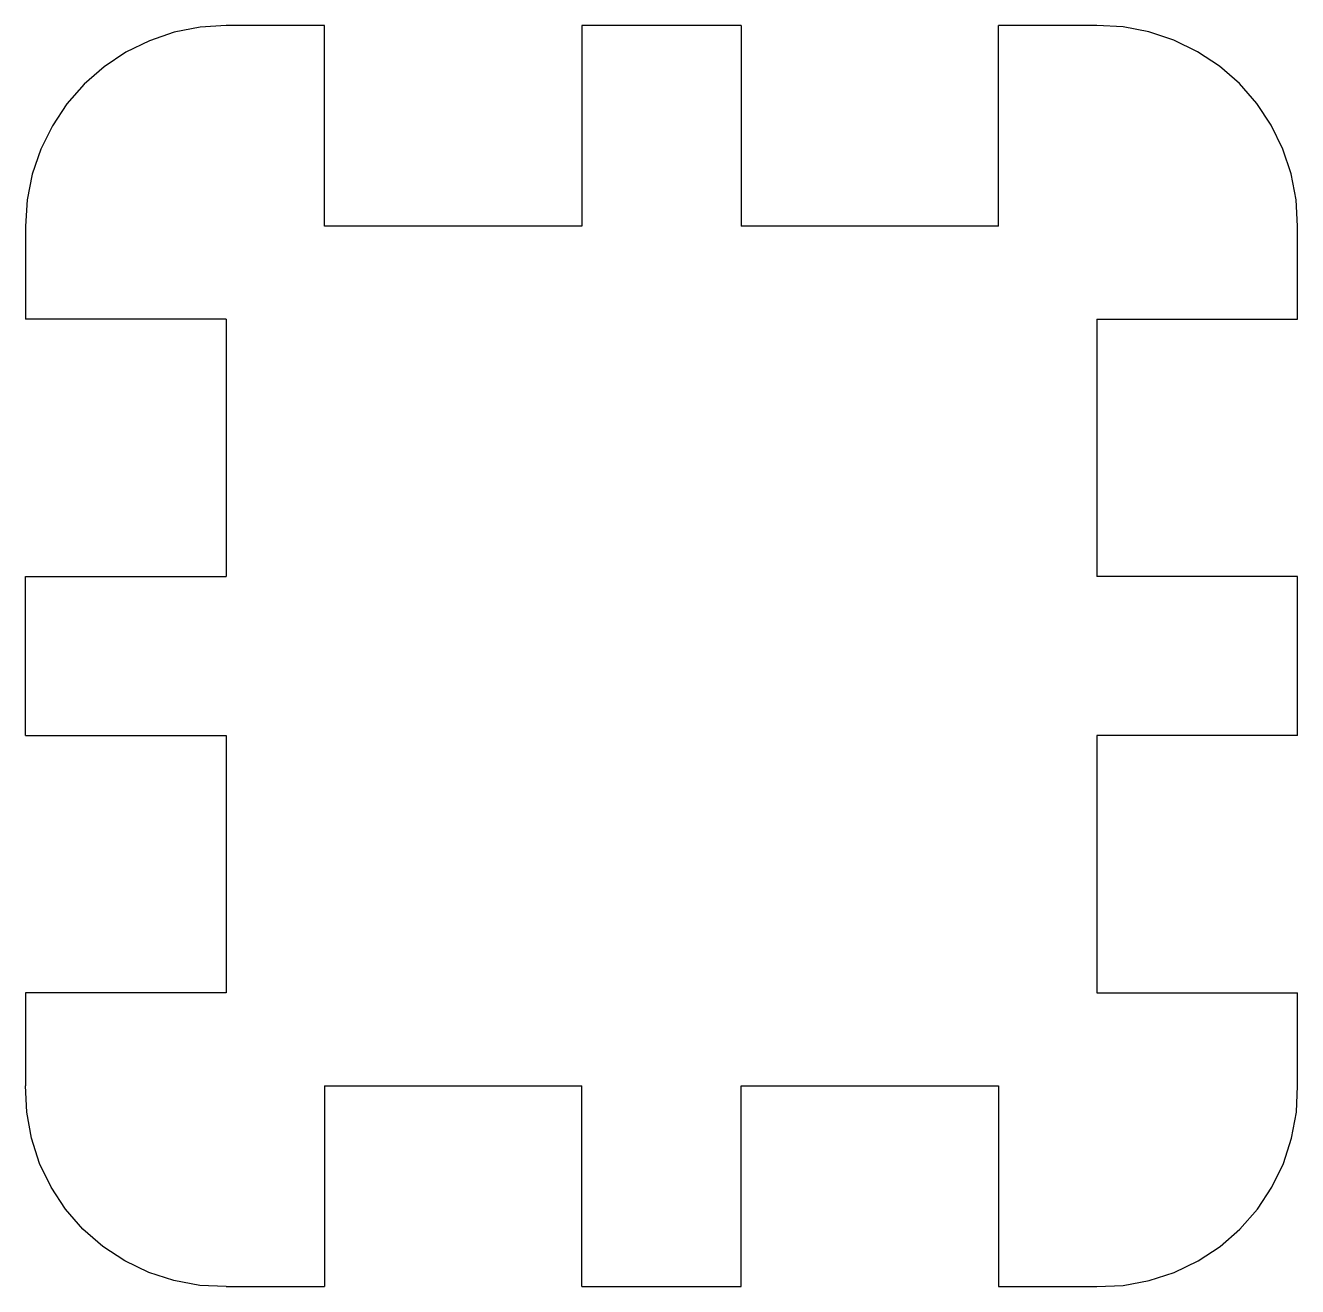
# Model space of a CAD drawing. Extents: x -13.4 to 14.7, y -19.4 to 8.5.
import ezdxf

# ---------------------------------------------------------------- set-up
doc = ezdxf.new("R2010")
doc.units = 0
doc.layers.get('0').update_dxf_attribs({"linetype": 'CONTINUOUS'})

msp = doc.modelspace()

# ---------------------------------------------------------------- linework, layer by layer
for p, q in [((-9.57, 8.502), (-10.139, 8.388)), ((-8.99, 8.54), (-9.57, 8.502)), ((-6.818, 8.54), (-8.99, 8.54)), ((-6.818, 4.1), (-6.818, 8.54)), ((-1.124, 8.54), (-1.124, 4.1)), ((2.393, 8.54), (-1.124, 8.54)), ((2.393, 8.54), (2.393, 4.1)), ((8.088, 4.1), (8.088, 8.54)), ((10.26, 8.54), (8.088, 8.54)), ((10.841, 8.507), (10.26, 8.54)), ((11.414, 8.398), (10.841, 8.507)), ((-10.689, 8.201), (-11.21, 7.945)), ((-10.139, 8.388), (-10.689, 8.201)), ((11.966, 8.214), (11.414, 8.398)), ((12.49, 7.959), (11.966, 8.214)), ((-11.21, 7.945), (-11.693, 7.622)), ((12.975, 7.637), (12.49, 7.959)), ((-11.693, 7.622), (-12.129, 7.239)), ((13.413, 7.253), (12.975, 7.637)), ((-12.129, 7.239), (-12.512, 6.802)), ((13.797, 6.815), (13.413, 7.253)), ((-12.512, 6.802), (-12.835, 6.32)), ((14.119, 6.33), (13.797, 6.815)), ((-12.835, 6.32), (-13.092, 5.799)), ((14.375, 5.806), (14.119, 6.33)), ((-13.092, 5.799), (-13.279, 5.249)), ((14.558, 5.253), (14.375, 5.806)), ((-13.279, 5.249), (-13.392, 4.679)), ((14.667, 4.681), (14.558, 5.253)), ((-13.392, 4.679), (-13.43, 4.1)), ((14.7, 4.1), (14.667, 4.681)), ((-13.43, 4.1), (-13.43, 2.043)), ((-1.124, 4.1), (-6.818, 4.1)), ((8.088, 4.1), (2.393, 4.1)), ((14.7, 2.043), (14.7, 4.1)), ((-8.99, 2.043), (-13.43, 2.043)), ((-8.99, 2.043), (-8.99, -3.652)), ((10.26, 2.043), (14.7, 2.043)), ((10.26, 2.043), (10.26, -3.652)), ((-13.43, -3.652), (-8.99, -3.652)), ((-13.43, -7.169), (-13.43, -3.652)), ((14.7, -3.652), (10.26, -3.652)), ((14.7, -7.169), (14.7, -3.652)), ((-13.43, -7.169), (-8.99, -7.169)), ((-8.99, -7.169), (-8.99, -12.863)), ((14.7, -7.169), (10.26, -7.169)), ((10.26, -7.169), (10.26, -12.863)), ((-8.99, -12.863), (-13.43, -12.863)), ((-13.43, -12.863), (-13.43, -14.92)), ((10.26, -12.863), (14.7, -12.863)), ((14.7, -14.92), (14.7, -12.863)), ((-13.403, -15.504), (-13.43, -14.92)), ((-6.818, -14.92), (-6.818, -19.36)), ((-6.818, -14.92), (-1.124, -14.92)), ((-1.124, -19.36), (-1.124, -14.92)), ((2.393, -19.36), (2.393, -14.92)), ((2.393, -14.92), (8.088, -14.92)), ((8.088, -14.92), (8.088, -19.36)), ((14.673, -15.504), (14.7, -14.92)), ((-13.299, -16.079), (-13.403, -15.504)), ((14.568, -16.079), (14.673, -15.504)), ((-13.118, -16.634), (-13.299, -16.079)), ((14.387, -16.634), (14.568, -16.079)), ((-12.864, -17.16), (-13.118, -16.634)), ((14.134, -17.16), (14.387, -16.634)), ((-12.542, -17.648), (-12.864, -17.16)), ((13.812, -17.648), (14.134, -17.16)), ((-12.158, -18.088), (-12.542, -17.648)), ((13.427, -18.088), (13.812, -17.648)), ((-11.718, -18.472), (-12.158, -18.088)), ((12.987, -18.472), (13.427, -18.088)), ((-11.23, -18.794), (-11.718, -18.472)), ((12.5, -18.794), (12.987, -18.472)), ((-10.704, -19.048), (-11.23, -18.794)), ((11.974, -19.048), (12.5, -18.794)), ((-10.148, -19.229), (-10.704, -19.048)), ((11.418, -19.229), (11.974, -19.048)), ((-9.574, -19.333), (-10.148, -19.229)), ((-8.99, -19.36), (-9.574, -19.333)), ((-8.99, -19.36), (-6.818, -19.36)), ((-1.124, -19.36), (2.393, -19.36)), ((8.088, -19.36), (10.26, -19.36)), ((10.26, -19.36), (10.843, -19.333)), ((10.843, -19.333), (11.418, -19.229))]:
    msp.add_line(p, q)

doc.saveas('drawing.dxf')
